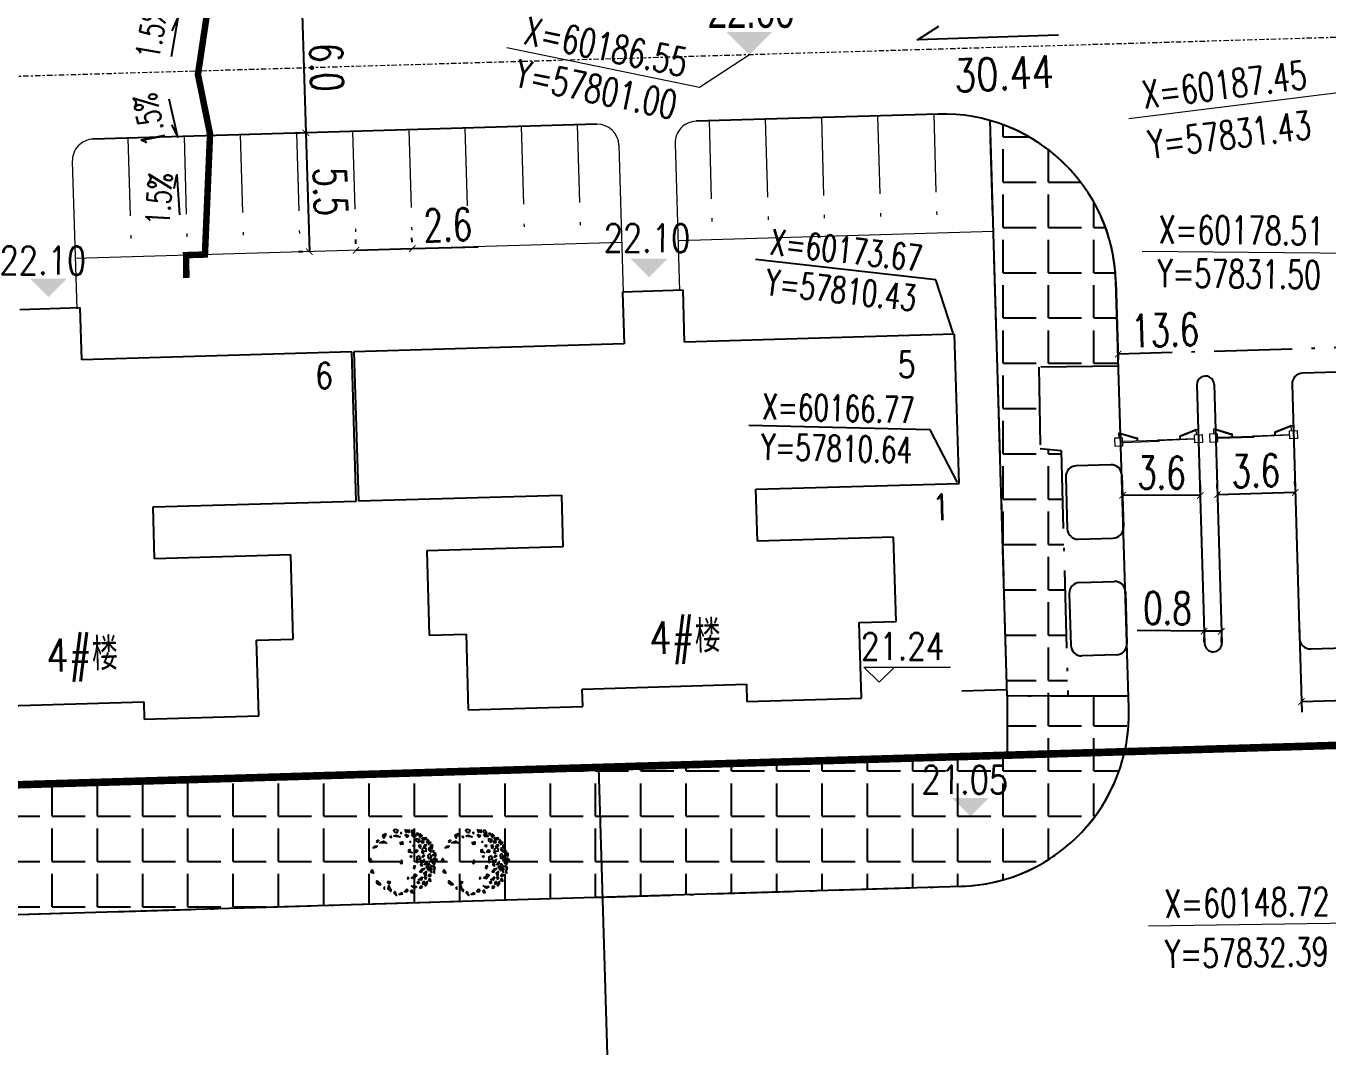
# Model space of a CAD drawing. Header units: inches. Extents: x 393 to 1582, y 246 to 1188.
# Drawn here: x 731.6 to 791.8, y 349.9 to 397.1 of the extents above; entities that cross this region are included whole.
import ezdxf

# ---------------------------------------------------------------- set-up
doc = ezdxf.new("R2010")
doc.units = ezdxf.units.IN
doc.header["$MEASUREMENT"] = 0
for name, pattern in [('ACAD_ISO10W100', [18.5, 12, -3, 0.5, -3]), ('CENTERX2', [4, 2.5, -0.5, 0.5, -0.5]), ('DASH', [0.35, 0.25, -0.1]), ('DOTE', [2.42, 2, -0.2, 0.02, -0.2]), ('PHANTOM', [2.5, 1.25, -0.25, 0.25, -0.25, 0.25, -0.25])]:
    doc.linetypes.add(name, pattern=pattern)
for name, color, linetype in [('buildcoor', 7, 'Continuous'), ('ELEV', 1, 'Continuous'), ('GREEN', 64, 'Continuous'), ('hongzb', 5, 'Continuous'), ('JIAJU', 8, 'Continuous'), ('ROAD-TEXT', 4, 'Continuous'), ('roaddim', 2, 'Continuous'), ('外墙', 42, 'Continuous'), ('建筑层数', 7, 'Continuous'), ('红线', 1, 'PHANTOM'), ('绿化', 3, 'Continuous')]:
    doc.layers.add(name, color=color, linetype=linetype)
for name, color, linetype, lineweight in [('buildelev', 2, 'Continuous', 20), ('Layer2', 7, 'Continuous', 15), ('parking', 30, 'Continuous', 18), ('ROAD', 1, 'Continuous', 25), ('ROAD-CENTER', 7, 'CENTERX2', 18), ('ROAD-ZB', 4, 'Continuous', 15), ('walk', 2, 'Continuous', 18), ('建筑型号', 2, 'Continuous', 18), ('树', 84, 'Continuous', 15)]:
    doc.layers.add(name, color=color, linetype=linetype, lineweight=lineweight)
doc.styles.add('_HZTXT', font='txt.shx', dxfattribs={"width": 0.8, "bigfont": 'hztxt.shx'})
doc.styles.add('DIM_FONT', font='SIMPLEX.shx', dxfattribs={"width": 0.8})
doc.styles.add('FLS', font='', dxfattribs={"width": 0.8})
doc.styles.add('HZ', font='simplex.shx', dxfattribs={"width": 0.7, "bigfont": 'hztxt.shx'})
doc.styles.add('RO', font='romans.shx', dxfattribs={"width": 0.8})
doc.styles.get('FLS').set_extended_font_data('创艺繁隶书')
doc.dimstyles.new('NORMAL', dxfattribs={"dimtxt": 1.5, "dimasz": 0.3, "dimexe": 0.5, "dimexo": 0.3, "dimgap": 0.3, "dimtad": 1, "dimdec": 1, "dimzin": 1, "dimdsep": 46, "dimtxsty": 'HZ', "dimblk": 'ARCHTICK', "dimcen": 0, "dimclrt": 256, "dimadec": 0, "dimazin": 0, "dimtfac": 1, "dimtdec": 1, "dimtofl": 0, "dimtmove": 0, "dimatfit": 3, "dimldrblk": 'ARCHTICK', "dimfxl": 1, "dimtolj": 2, "dimtzin": 0, "dimarcsym": 0})
pattern_1 = [(0, (-57035.98, -59790.7877), (0, 2.0955), [1.524, -0.5715]), (90, (-57035.98, -59790.7877), (-2.0955, 1e-16), [1.524, -0.5715])]

# ---------------------------------------------------------------- blocks, each defined once
blk = doc.blocks.new('_ARCHTICK')
at = {"color": 0, "linetype": 'ByBlock', "const_width": 0.15}
blk.add_lwpolyline([(-0.5, -0.5), (0.5, 0.5)], dxfattribs=at)
blk = doc.blocks.new('*D116')
at = {"layer": 'DEFPOINTS', "color": 0, "transparency": 16777216}
for p in [(782.286, 375.391), (782.285, 375.185), (785.887, 375.171)]:
    blk.add_point(p, dxfattribs=at)
at = {"layer": 'roaddim', "color": 0, "lineweight": -2, "transparency": 16777216}
for p, q in [((782.286, 375.485), (782.288, 375.891)), ((785.888, 375.471), (785.89, 375.877)), ((785.888, 375.377), (782.286, 375.391))]:
    blk.add_line(p, q, dxfattribs=at)
at = {"layer": 'roaddim', "color": 0, "lineweight": -2, "transparency": 16777216, "xscale": 0.3, "yscale": 0.3, "zscale": 0.3}
for p, rotation in [((782.286, 375.391), 179.7840184175489), ((785.888, 375.377), 359.7840184175489)]:
    blk.add_blockref('_ARCHTICK', p, dxfattribs=dict(at, rotation=rotation))
at = {"layer": 'roaddim', "transparency": 16777216, "insert": (784.091, 376.434), "char_height": 1.5, "attachment_point": 5, "rotation": 359.78402, "style": 'HZ'}
blk.add_mtext('\\A2;3.6', dxfattribs=at)
blk = doc.blocks.new('*D117')
at = {"layer": 'DEFPOINTS', "color": 0, "transparency": 16777216}
for p in [(786.68, 375.42), (790.279, 375.528), (790.279, 375.528)]:
    blk.add_point(p, dxfattribs=at)
at = {"layer": 'roaddim', "color": 0, "lineweight": -2, "transparency": 16777216}
for p, q in [((786.671, 375.72), (786.665, 375.92)), ((790.27, 375.828), (790.264, 376.028)), ((786.68, 375.42), (790.279, 375.528))]:
    blk.add_line(p, q, dxfattribs=at)
at = {"layer": 'roaddim', "color": 0, "lineweight": -2, "transparency": 16777216, "xscale": 0.3, "yscale": 0.3, "zscale": 0.3}
for p, rotation in [((786.68, 375.42), 181.7114408747188), ((790.279, 375.528), 1.711440874718759)]:
    blk.add_blockref('_ARCHTICK', p, dxfattribs=dict(at, rotation=rotation))
at = {"layer": 'roaddim', "transparency": 16777216, "insert": (788.448, 376.524), "char_height": 1.5, "attachment_point": 5, "rotation": 1.71144, "style": 'HZ'}
blk.add_mtext('\\A2;3.6', dxfattribs=at)
blk = doc.blocks.new('*D121')
at = {"layer": 'DEFPOINTS', "color": 0, "transparency": 16777216}
for p in [(790.452, 369.725), (793.051, 369.802), (793.167, 365.931)]:
    blk.add_point(p, dxfattribs=at)
at = {"layer": 'roaddim', "color": 0, "lineweight": -2, "transparency": 16777216}
for p, q in [((790.461, 369.425), (790.583, 365.354)), ((793.06, 369.502), (793.181, 365.432)), ((790.568, 365.854), (793.167, 365.931)), ((793.167, 365.931), (796.215, 366.023))]:
    blk.add_line(p, q, dxfattribs=at)
at = {"layer": 'roaddim', "color": 0, "lineweight": -2, "transparency": 16777216, "xscale": 0.3, "yscale": 0.3, "zscale": 0.3}
for p, rotation in [((790.568, 365.854), 181.7114408744482), ((793.167, 365.931), 1.711440874448183)]:
    blk.add_blockref('_ARCHTICK', p, dxfattribs=dict(at, rotation=rotation))
at = {"layer": 'roaddim', "transparency": 16777216, "insert": (794.809, 367.031), "char_height": 1.5, "attachment_point": 5, "rotation": 1.71144, "style": 'HZ'}
blk.add_mtext('\\A2;2.6', dxfattribs=at)
blk = doc.blocks.new('*D122')
at = {"layer": 'DEFPOINTS', "color": 0, "transparency": 16777216}
for p in [(786.061, 369.35), (786.862, 369.343), (786.059, 369.107)]:
    blk.add_point(p, dxfattribs=at)
at = {"layer": 'roaddim', "color": 0, "lineweight": -2, "transparency": 16777216}
for p, q in [((786.059, 369.107), (782.959, 369.132)), ((786.059, 369.05), (786.055, 368.607)), ((786.86, 369.1), (786.059, 369.107)), ((786.859, 369.043), (786.856, 368.6))]:
    blk.add_line(p, q, dxfattribs=at)
at = {"layer": 'roaddim', "color": 0, "lineweight": -2, "transparency": 16777216, "xscale": 0.3, "yscale": 0.3, "zscale": 0.3}
for p, rotation in [((786.059, 369.107), 179.5258827419656), ((786.86, 369.1), 359.5258827419656)]:
    blk.add_blockref('_ARCHTICK', p, dxfattribs=dict(at, rotation=rotation))
at = {"layer": 'roaddim', "transparency": 16777216, "insert": (784.368, 370.171), "char_height": 1.5, "attachment_point": 5, "rotation": 359.52588, "style": 'HZ'}
blk.add_mtext('\\A2;0.8', dxfattribs=at)
blk = doc.blocks.new('A$C6C55561C')
for p, q in [((0, 1.189), (0.181, 1.338)), ((0.06, 1.484), (0.344, 1.718)), ((0.294, 1.201), (0.06, 1.484)), ((0.064, 1.112), (0.245, 1.261)), ((0.578, 1.435), (0.294, 1.201)), ((0.344, 1.718), (0.578, 1.435)), ((1.502, 0), (0.423, 1.307)), ((0.449, 1.329), (1.527, 0.021)), ((0.064, 1.112), (0, 1.189)), ((0.728, 0.702), (0.843, 0.798)), ((0.745, 0.682), (0.728, 0.702)), ((0.745, 0.682), (0.86, 0.777)), ((1.527, 0.021), (1.502, 0))]:
    blk.add_line(p, q)
at = {"layer": 'Layer2'}
for p, q in [((0.064, 1.112), (0.728, 0.702)), ((0.097, 1.142), (0.76, 0.732))]:
    blk.add_line(p, q, dxfattribs=at)
blk = doc.blocks.new('*D155')
at = {"layer": 'DEFPOINTS', "color": 0, "ltscale": 0.3, "transparency": 16777216}
for p in [(744.326, 398.154), (744.504, 392.157), (744.504, 392.157)]:
    blk.add_point(p, dxfattribs=at)
at = {"layer": 'roaddim', "color": 0, "lineweight": -2, "ltscale": 0.3, "transparency": 16777216}
for p, q in [((744.026, 398.145), (743.827, 398.139)), ((744.326, 398.154), (744.504, 392.157)), ((744.204, 392.148), (744.004, 392.142))]:
    blk.add_line(p, q, dxfattribs=at)
at = {"layer": 'roaddim', "color": 0, "lineweight": -2, "ltscale": 0.3, "transparency": 16777216, "xscale": 0.3, "yscale": 0.3, "zscale": 0.3}
for p, rotation in [((744.326, 398.154), 91.69485046359851), ((744.504, 392.157), 271.6948504635985)]:
    blk.add_blockref('_ARCHTICK', p, dxfattribs=dict(at, rotation=rotation))
at = {"layer": 'roaddim', "ltscale": 0.3, "transparency": 16777216, "insert": (745.465, 395.186), "char_height": 1.5, "attachment_point": 5, "rotation": 271.69485, "style": 'HZ'}
blk.add_mtext('\\A2;6.0', dxfattribs=at)
blk = doc.blocks.new('*D190')
at = {"layer": 'DEFPOINTS', "color": 0, "ltscale": 0.3, "transparency": 16777216}
for p in [(757.125, 362.775), (758.065, 362.803), (758.021, 332.788)]:
    blk.add_point(p, dxfattribs=at)
at = {"layer": 'roaddim', "color": 0, "lineweight": -2, "ltscale": 0.3, "transparency": 16777216}
for p, q in [((757.425, 362.784), (758.565, 362.818)), ((758.961, 332.816), (758.065, 362.803)), ((758.321, 332.797), (759.461, 332.831))]:
    blk.add_line(p, q, dxfattribs=at)
at = {"layer": 'roaddim', "color": 0, "lineweight": -2, "ltscale": 0.3, "transparency": 16777216, "xscale": 0.3, "yscale": 0.3, "zscale": 0.3}
for p, rotation in [((758.065, 362.803), 91.71144087461585), ((758.961, 332.816), 271.7114408746158)]:
    blk.add_blockref('_ARCHTICK', p, dxfattribs=dict(at, rotation=rotation))
at = {"layer": 'roaddim', "ltscale": 0.3, "transparency": 16777216, "insert": (759.672, 344.198), "char_height": 1.5, "attachment_point": 5, "rotation": 271.71144, "style": 'HZ'}
blk.add_mtext('\\A2;30.0', dxfattribs=at)
blk = doc.blocks.new('*D383')
at = {"layer": 'DEFPOINTS', "color": 0, "linetype": 'ACAD_ISO10W100', "ltscale": 0.3, "transparency": 16777216}
for p in [(782.084, 381.914), (782.085, 381.895), (795.679, 382.301)]:
    blk.add_point(p, dxfattribs=at)
at = {"layer": 'roaddim', "color": 0, "linetype": 'ACAD_ISO10W100', "lineweight": -2, "ltscale": 0.3, "transparency": 16777216}
for p, q in [((795.67, 382.601), (795.663, 382.82)), ((782.076, 382.195), (782.069, 382.413)), ((795.678, 382.32), (782.084, 381.914))]:
    blk.add_line(p, q, dxfattribs=at)
at = {"layer": 'roaddim', "color": 0, "linetype": 'ACAD_ISO10W100', "lineweight": -2, "ltscale": 0.3, "transparency": 16777216, "xscale": 0.3, "yscale": 0.3, "zscale": 0.3}
for p, rotation in [((795.678, 382.32), 1.71144087449429), ((782.084, 381.914), 181.7114408744943)]:
    blk.add_blockref('_ARCHTICK', p, dxfattribs=dict(at, rotation=rotation))
at = {"layer": 'roaddim', "linetype": 'ACAD_ISO10W100', "ltscale": 0.3, "transparency": 16777216, "insert": (784.254, 383.029), "char_height": 1.5, "attachment_point": 5, "rotation": 1.71144, "style": 'HZ'}
blk.add_mtext('\\A2;13.6', dxfattribs=at)
blk = doc.blocks.new('GPPMTR01')
at = {"color": 0, "linetype": 'ByBlock'}
for points in [[(-0.354, 0.404), (-0.335, 0.371), (-0.312, 0.378), (-0.293, 0.408)], [(-0.298, 0.355), (-0.259, 0.362), (-0.24, 0.402), (-0.263, 0.4), (-0.275, 0.378)], [(-0.263, 0.454), (-0.27, 0.431), (-0.248, 0.431), (-0.243, 0.447)], [(-0.215, 0.443), (-0.218, 0.456), (-0.242, 0.475), (-0.199, 0.486), (-0.199, 0.449)], [(-0.166, 0.433), (-0.207, 0.386), (-0.18, 0.371), (-0.137, 0.387), (-0.147, 0.409), (-0.165, 0.407)], [(-0.173, 0.469), (-0.151, 0.518), (-0.12, 0.516), (-0.128, 0.487), (-0.144, 0.498), (-0.151, 0.48), (-0.145, 0.47)], [(-0.127, 0.461), (-0.133, 0.429), (-0.111, 0.428), (-0.096, 0.459)], [(-0.106, 0.53), (-0.073, 0.496), (-0.058, 0.515), (-0.035, 0.504), (-0.038, 0.545), (-0.064, 0.53)], [(-0.079, 0.401), (-0.097, 0.371), (-0.064, 0.359), (-0.049, 0.371)], [(-0.038, 0.477), (-0.055, 0.454), (-0.043, 0.424), (-0.032, 0.439)], [(0.007, 0.443), (-0.026, 0.412), (-0.02, 0.382), (0.016, 0.352), (0.045, 0.367), (0.01, 0.386), (0.034, 0.42)], [(0.005, 0.559), (-0.005, 0.523), (0.016, 0.511), (0.051, 0.519)], [(0.01, 0.485), (0.042, 0.462), (0.084, 0.477), (0.066, 0.492), (0.042, 0.485)], [(0.105, 0.53), (0.084, 0.519), (0.099, 0.504), (0.114, 0.511)], [(0.158, 0.447), (0.096, 0.443), (0.105, 0.412), (0.146, 0.393), (0.155, 0.416), (0.14, 0.428)], [(0.131, 0.488), (0.137, 0.5), (0.134, 0.53), (0.173, 0.507), (0.146, 0.481)], [(0.179, 0.477), (0.229, 0.496), (0.25, 0.473), (0.223, 0.458), (0.22, 0.477), (0.202, 0.469), (0.199, 0.458)], [(0.205, 0.439), (0.179, 0.42), (0.194, 0.405), (0.226, 0.416)], [(0.214, 0.359), (0.274, 0.374), (0.291, 0.409), (0.282, 0.336), (0.247, 0.333)], [(0.268, 0.45), (0.253, 0.435), (0.241, 0.409), (0.274, 0.428)], [(0.315, 0.416), (0.306, 0.401), (0.318, 0.39), (0.348, 0.393)], [(-0.482, 0.196), (-0.461, 0.207), (-0.432, 0.177), (-0.452, 0.154), (-0.494, 0.15), (-0.5, 0.177)], [(-0.412, 0.305), (-0.364, 0.304), (-0.367, 0.328), (-0.343, 0.337), (-0.374, 0.364), (-0.382, 0.335)], [(-0.393, 0.241), (-0.408, 0.23), (-0.396, 0.226)], [(-0.304, 0.31), (-0.343, 0.272), (-0.298, 0.279)], [(-0.215, 0.295), (-0.215, 0.276), (-0.206, 0.283)], [(-0.123, 0.314), (-0.144, 0.295), (-0.135, 0.287), (-0.115, 0.295)], [(-0.064, 0.207), (-0.085, 0.184), (-0.115, 0.203), (-0.115, 0.219), (-0.085, 0.207), (-0.052, 0.226)], [(-0.032, 0.317), (-0.058, 0.295), (-0.043, 0.264), (-0.023, 0.291)], [(0.045, 0.295), (0.042, 0.249), (0.105, 0.211), (0.119, 0.219), (0.069, 0.245), (0.096, 0.283)], [(0.084, 0.371), (0.072, 0.344), (0.081, 0.321), (0.084, 0.344)], [(0.128, 0.336), (0.137, 0.287), (0.114, 0.272), (0.146, 0.26), (0.158, 0.302)], [(0.179, 0.272), (0.167, 0.245), (0.185, 0.238), (0.199, 0.253)], [(0.199, 0.291), (0.179, 0.352), (0.211, 0.31)], [(0.25, 0.325), (0.241, 0.298), (0.312, 0.302), (0.282, 0.329)], [(0.253, 0.268), (0.241, 0.226), (0.259, 0.177), (0.274, 0.203), (0.253, 0.219)], [(0.303, 0.268), (0.309, 0.219), (0.336, 0.215), (0.351, 0.234)], [(0.321, 0.363), (0.306, 0.34), (0.327, 0.325), (0.356, 0.325), (0.327, 0.336)], [(0.351, 0.382), (0.348, 0.371), (0.368, 0.355), (0.392, 0.359)], [(0.386, 0.257), (0.368, 0.272), (0.365, 0.287), (0.377, 0.298), (0.401, 0.283)], [(0.401, 0.207), (0.383, 0.219), (0.365, 0.211), (0.368, 0.196), (0.392, 0.192)], [(0.431, 0.26), (0.419, 0.245), (0.436, 0.23), (0.466, 0.249)], [(0.442, 0.203), (0.451, 0.169), (0.487, 0.139), (0.472, 0.181)], [(-0.482, 0.014), (-0.506, 0.025), (-0.514, -0.024), (-0.506, -0.036), (-0.464, -0.036), (-0.47, -0.024), (-0.494, -0.017)], [(-0.446, 0.071), (-0.432, 0.055), (-0.414, 0.067)], [(-0.417, 0.109), (-0.411, 0.15), (-0.357, 0.188), (-0.369, 0.162)], [(-0.283, 0.139), (-0.269, 0.181), (-0.239, 0.166), (-0.248, 0.139), (-0.263, 0.15)], [(-0.02, 0.033), (-0.035, 0.025), (-0.026, 0.017), (-0.014, 0.021)], [(-0.02, 0.188), (-0.008, 0.192), (0.001, 0.177), (-0.02, 0.169)], [(0.152, 0.162), (0.137, 0.139), (0.158, 0.12), (0.176, 0.128), (0.161, 0.143)], [(0.25, 0.086), (0.271, 0.063), (0.274, 0.021), (0.303, 0.052), (0.285, 0.109)], [(0.348, 0.173), (0.377, 0.128), (0.356, 0.097), (0.354, 0.128)], [(0.401, 0.078), (0.398, 0.063), (0.374, 0.067), (0.377, 0.09)], [(0.428, 0.025), (0.431, -0.021), (0.377, -0.043), (0.41, -0.013)], [(0.422, 0.166), (0.419, 0.135), (0.439, 0.12), (0.451, 0.139)], [(0.451, 0.074), (0.469, 0.052), (0.484, 0.063), (0.472, 0.093)], [(-0.467, -0.131), (-0.464, -0.157), (-0.482, -0.154), (-0.485, -0.127)], [(-0.437, -0.131), (-0.429, -0.066), (-0.381, -0.04), (-0.408, -0.078)], [(-0.42, -0.26), (-0.432, -0.218), (-0.411, -0.188), (-0.402, -0.214), (-0.411, -0.229)], [(0.256, -0.013), (0.241, -0.028), (0.253, -0.04)], [(0.407, -0.119), (0.389, -0.138), (0.398, -0.176), (0.419, -0.154)], [(0.436, -0.066), (0.442, -0.097), (0.466, -0.097), (0.481, -0.074), (0.46, -0.078)], [(-0.266, -0.366), (-0.304, -0.374), (-0.283, -0.4), (-0.251, -0.393)], [(0.17, -0.286), (0.137, -0.317), (0.149, -0.336), (0.176, -0.321)], [(0.205, -0.332), (0.199, -0.343), (0.235, -0.378), (0.294, -0.359), (0.274, -0.34), (0.235, -0.351)], [(0.327, -0.305), (0.333, -0.328), (0.389, -0.313)], [(0.416, -0.218), (0.389, -0.233), (0.392, -0.271), (0.407, -0.248)], [(-0.115, -0.473), (-0.138, -0.438), (-0.106, -0.438), (-0.085, -0.446)], [(0.072, -0.48), (0.042, -0.461), (0.06, -0.45), (0.066, -0.454), (0.096, -0.454), (0.096, -0.438), (0.125, -0.442), (0.114, -0.461)], [(0.188, -0.431), (0.211, -0.423), (0.188, -0.408)]]:
    blk.add_lwpolyline(points, close=True, dxfattribs=at)
blk.add_circle((0, 0), 0.01, dxfattribs=at)
blk = doc.blocks.new('A$C4417064F')
at = {"layer": 'GREEN', "xscale": 4.647578996463836, "yscale": 4.647578996463836, "zscale": 4.647578996463836, "rotation": 300.5404110418328}
blk.add_blockref('GPPMTR01', (0.801, 3.068), dxfattribs=at)
blk = doc.blocks.new('*D409')
at = {"layer": 'DEFPOINTS', "color": 0, "ltscale": 0.3, "transparency": 16777216}
for p in [(744.504, 392.157), (744.666, 386.659), (744.666, 386.659)]:
    blk.add_point(p, dxfattribs=at)
at = {"layer": 'roaddim', "color": 0, "lineweight": -2, "ltscale": 0.3, "transparency": 16777216}
for p, q in [((744.204, 392.148), (744.004, 392.142)), ((744.504, 392.157), (744.666, 386.659)), ((744.367, 386.65), (744.167, 386.644))]:
    blk.add_line(p, q, dxfattribs=at)
at = {"layer": 'roaddim', "color": 0, "lineweight": -2, "ltscale": 0.3, "transparency": 16777216, "xscale": 0.3, "yscale": 0.3, "zscale": 0.3}
for p, rotation in [((744.504, 392.157), 91.69485046350441), ((744.666, 386.659), 271.6948504635044)]:
    blk.add_blockref('_ARCHTICK', p, dxfattribs=dict(at, rotation=rotation))
at = {"layer": 'roaddim', "ltscale": 0.3, "transparency": 16777216, "insert": (745.635, 389.439), "char_height": 1.5, "attachment_point": 5, "rotation": 271.69485, "style": 'HZ'}
blk.add_mtext('\\A2;5.5', dxfattribs=at)
blk = doc.blocks.new('*D410')
at = {"layer": 'DEFPOINTS', "color": 0, "ltscale": 0.3, "transparency": 16777216}
for p in [(746.828, 386.723), (749.427, 386.8), (749.427, 386.8)]:
    blk.add_point(p, dxfattribs=at)
at = {"layer": 'roaddim', "color": 0, "lineweight": -2, "ltscale": 0.3, "transparency": 16777216}
for p, q in [((749.418, 387.1), (749.412, 387.3)), ((746.819, 387.023), (746.813, 387.223)), ((746.828, 386.723), (749.427, 386.8)), ((749.427, 386.8), (752.475, 386.89))]:
    blk.add_line(p, q, dxfattribs=at)
at = {"layer": 'roaddim', "color": 0, "lineweight": -2, "ltscale": 0.3, "transparency": 16777216, "xscale": 0.3, "yscale": 0.3, "zscale": 0.3}
for p, rotation in [((746.828, 386.723), 181.6948504634378), ((749.427, 386.8), 1.694850463437822)]:
    blk.add_blockref('_ARCHTICK', p, dxfattribs=dict(at, rotation=rotation))
at = {"layer": 'roaddim', "ltscale": 0.3, "transparency": 16777216, "insert": (751.07, 387.899), "char_height": 1.5, "attachment_point": 5, "rotation": 1.69485, "style": 'HZ'}
blk.add_mtext('\\A2;2.6', dxfattribs=at)
blk = doc.blocks.new('sdfsf')
at = {"layer": 'ROAD-TEXT', "ltscale": 0.1}
blk.add_lwpolyline([(58446.444, 60710.395, 0.3, 0.3, 0), (58446.485, 60709.345, 0.3, 0.3, 0), (58445.615, 60709.293, 0.3, 0.3, 0), (58445.535, 60703.715, 0.3, 0.3, 0), (58446.172, 60700.971, 0.3, 0.3, 0), (58445.787, 60697.784, 0.3, 0.3, 0), (58446.71, 60692.328, 0.3, 0.3, 0), (58447.48, 60692.374, 0.3, 0.3, 0), (58447.535, 60691.721, 0, 0, 0)], format="xyseb", dxfattribs=at)
for points in [[(58447.118, 60706.277), (58447.012, 60705.636), (58446.84, 60707.485)], [(58447.331, 60703.334), (58447.015, 60703.902), (58447.466, 60702.153)], [(58447.426, 60698.999), (58447.172, 60698.401), (58447.433, 60700.188)], [(58447.321, 60695.712), (58447.066, 60696.518), (58447.183, 60694.173)]]:
    blk.add_lwpolyline(points, dxfattribs=at)
at = {"layer": 'ROAD-TEXT', "style": 'RO', "width": 0.7}
for rotation, p in [(268.08943, (58447.301, 60708.023)), (283.2016, (58447.543, 60704.187)), (261.58484, (58447.997, 60700.37)), (273.91405, (58447.638, 60696.908))]:
    blk.add_text('1.5%', height=1.1, rotation=rotation, dxfattribs=at).set_placement(p)

msp = doc.modelspace()

# ---------------------------------------------------------------- hatches: boundary and pattern name
at = {"layer": 'JIAJU', "linetype": 'ACAD_ISO10W100', "ltscale": 0.3}
h = msp.add_hatch(dxfattribs=at)
h.set_pattern_fill('ANGLE', color=0, scale=0.3, style=0)
h.set_pattern_definition(pattern_1)
edge = h.paths.add_edge_path()
edge.add_line((776.954, 366.108), (776.159, 392.725))
edge.add_arc((773.988, 385.026), 8, 1.71144, 74.25384, ccw=False)
edge.add_line((781.984, 385.264), (782.1, 381.368))
edge.add_line((782.1, 381.368), (778.414, 381.317))
edge.add_line((778.414, 381.317), (778.48, 377.552))
edge.add_line((778.48, 377.552), (779.451, 377.458))
edge.add_line((779.451, 377.458), (779.759, 366.101))
edge.add_line((779.759, 366.101), (776.954, 366.108))
h = msp.add_hatch(dxfattribs=at)
h.set_pattern_fill('ANGLE', color=0, scale=0.3, style=0)
h.set_pattern_definition(pattern_1)
edge = h.paths.add_edge_path()
edge.add_arc((696.575, 360.966), 6, 181.71974, 271.71144)
edge.add_line((696.754, 354.969), (774.823, 357.302))
edge.add_arc((774.584, 365.298), 8, 271.71144, 361.71144)
edge.add_line((782.58, 365.537), (782.564, 366.093))
edge.add_line((782.564, 366.093), (776.954, 366.108))
edge.add_line((776.954, 366.108), (776.954, 363.367))
edge.add_line((776.954, 363.367), (690.577, 360.786))

# ---------------------------------------------------------------- linework, layer by layer
at = {"layer": 'buildcoor', "color": 0, "ltscale": 0.3}
for points in [[(773.651, 385.363), (765.303, 386.29)], [(774.454, 382.884), (773.651, 385.363)], [(773.391, 378.415), (764.993, 378.618)], [(774.656, 375.987), (773.391, 378.415)]]:
    msp.add_lwpolyline(points, dxfattribs=at)
at = {"layer": 'buildelev', "color": 0}
msp.add_lwpolyline([(771.74, 367.447), (771.031, 366.739), (770.322, 367.447), (774.322, 367.447)], dxfattribs=at)
at = {"layer": 'ELEV', "color": 0}
for points in [[(763.961, 396.826), (766.082, 396.826), (765.022, 395.765)], [(759.525, 386.329), (761.222, 386.329), (760.374, 385.481)], [(731.75, 385.412), (733.447, 385.412), (732.598, 384.563)], [(774.403, 361.393), (776.1, 361.393), (775.252, 360.544)]]:
    msp.add_solid(points, dxfattribs=at)
at = {"layer": 'hongzb', "color": 0, "linetype": 'DOTE', "ltscale": 0.2, "const_width": 0.35}
msp.add_lwpolyline([(595.956, 357.959), (937.324, 368.159, -0.000072), (937.333, 368.159), (1088.733, 372.639), (1388.503, 381.509)], format="xyb", dxfattribs=at)
at = {"layer": 'JIAJU', "color": 0, "linetype": 'ACAD_ISO10W100', "ltscale": 0.3}
for points in [[(776.954, 366.108), (776.159, 392.725, -0.327538), (781.984, 385.264), (782.1, 381.368), (778.414, 381.317), (778.48, 377.552), (779.451, 377.458), (779.759, 366.101)], [(690.577, 360.786, 0.414171), (696.754, 354.969), (774.823, 357.302, 0.414214), (782.58, 365.537), (782.564, 366.093), (776.954, 366.108), (776.954, 363.367)]]:
    msp.add_lwpolyline(points, format="xyb", close=True, dxfattribs=at)
at = {"layer": 'parking', "color": 0, "linetype": 'ACAD_ISO10W100', "ltscale": 0.3}
for p, q in [((765.755, 392.785), (765.917, 387.288)), ((768.353, 392.862), (768.516, 387.365)), ((770.952, 392.939), (771.115, 387.442)), ((773.551, 393.016), (773.714, 387.519)), ((744.066, 392.144), (744.229, 386.646)), ((746.665, 392.221), (746.828, 386.723)), ((749.264, 392.297), (749.427, 386.8)), ((751.863, 392.374), (752.026, 386.877)), ((754.462, 392.451), (754.625, 386.954)), ((757.061, 392.528), (757.223, 387.031)), ((763.156, 392.709), (763.318, 387.211)), ((736.27, 391.913), (736.432, 386.415)), ((738.869, 391.99), (739.031, 386.492)), ((741.468, 392.067), (741.63, 386.569))]:
    msp.add_line(p, q, dxfattribs=at)
at = {"layer": 'parking', "color": 0, "ltscale": 0.3}
for p, q in [((776.312, 387.595), (761.721, 387.164)), ((759.123, 387.087), (733.834, 386.338))]:
    msp.add_line(p, q, dxfattribs=at)
at = {"layer": 'ROAD', "color": 0, "linetype": 'Continuous'}
for p, q in [((773.751, 393.022), (762.557, 392.691)), ((776.954, 366.108), (776.159, 392.725)), ((757.959, 392.555), (734.67, 391.866)), ((782.211, 377.669), (781.984, 385.264)), ((782.58, 365.537), (782.211, 377.669)), ((696.754, 354.969), (774.823, 357.302))]:
    msp.add_line(p, q, dxfattribs=at)
at = {"layer": 'ROAD', "color": 0, "ltscale": 0.3}
msp.add_line((774.849, 366.346), (776.945, 366.408), dxfattribs=at)
at = {"layer": 'ROAD', "color": 0}
msp.add_line((696.754, 354.969), (774.823, 357.302), dxfattribs=at)
at = {"layer": 'ROAD', "color": 0, "linetype": 'Continuous'}
for centre, start, end in [((773.988, 385.026), 1.71144, 91.69485), ((774.584, 365.298), 271.71144, 1.71144)]:
    msp.add_arc(centre, 8, start, end, dxfattribs=at)
at = {"layer": 'ROAD-CENTER', "color": 5, "ltscale": 0.1}
msp.add_line((795.449, 396.665), (617.079, 391.388), dxfattribs=at)
at = {"layer": 'ROAD-TEXT', "color": 0}
msp.add_lwpolyline([(779.312, 396.676), (779.312, 396.676), (772.795, 396.457), (773.792, 397.089)], dxfattribs=at)
at = {"layer": 'ROAD-ZB', "color": 0, "ltscale": 0.3}
for points in [[(762.716, 394.258), (753.802, 396.088)], [(765.022, 395.765), (762.716, 394.258)], [(793.003, 394.098), (782.583, 392.805)], [(793.054, 386.568), (783.197, 386.674)], [(793.982, 355.619), (783.483, 355.463)]]:
    msp.add_lwpolyline(points, dxfattribs=at)
at = {"layer": 'walk', "color": 0, "ltscale": 0.3}
for p, q in [((758.989, 391.585), (759.192, 384.766)), ((761.587, 391.661), (761.791, 384.844)), ((733.7, 390.836), (733.903, 384.011))]:
    msp.add_line(p, q, dxfattribs=at)
at = {"layer": 'walk', "color": 0}
for centre, start, end in [((757.989, 391.555), 1.70671, 91.69485), ((762.587, 391.691), 91.69485, 181.70671), ((734.699, 390.866), 91.69485, 181.70671)]:
    msp.add_arc(centre, 1, start, end, dxfattribs=at)
at = {"layer": '外墙', "color": 2, "ltscale": 0.1}
for p, q in [((761.955, 384.871), (759.157, 384.789)), ((759.157, 384.789), (759.227, 382.39)), ((762.026, 382.472), (761.955, 384.871)), ((734.067, 384.054), (731.269, 383.972)), ((734.138, 381.656), (734.067, 384.054)), ((774.52, 382.838), (762.026, 382.472)), ((774.722, 375.941), (774.52, 382.838)), ((746.632, 382.021), (734.138, 381.656)), ((746.834, 375.124), (746.632, 382.021)), ((759.227, 382.39), (746.732, 382.024)), ((746.732, 382.024), (746.934, 375.127)), ((765.326, 375.666), (774.722, 375.941)), ((746.934, 375.127), (756.33, 375.402)), ((756.33, 375.402), (756.4, 373.003)), ((765.396, 373.267), (765.326, 375.666)), ((737.438, 374.849), (746.834, 375.124)), ((737.508, 372.45), (737.438, 374.849)), ((771.694, 373.451), (765.396, 373.267)), ((771.808, 369.553), (771.694, 373.451)), ((756.4, 373.003), (750.103, 372.819)), ((743.806, 372.635), (737.508, 372.45)), ((743.92, 368.736), (743.806, 372.635)), ((750.103, 372.819), (750.217, 368.921)), ((770.109, 369.503), (771.808, 369.553)), ((770.211, 366.004), (770.109, 369.503)), ((742.221, 368.687), (743.92, 368.736)), ((742.323, 365.188), (742.221, 368.687)), ((750.217, 368.921), (751.916, 368.97)), ((751.916, 368.97), (752.019, 365.472)), ((757.293, 366.427), (764.89, 366.649)), ((757.317, 365.627), (757.293, 366.427)), ((764.89, 366.649), (764.913, 365.849)), ((729.405, 365.61), (737.002, 365.833)), ((737.002, 365.833), (737.025, 365.033)), ((752.019, 365.472), (757.317, 365.627)), ((764.913, 365.849), (770.211, 366.004)), ((737.025, 365.033), (742.323, 365.188))]:
    msp.add_line(p, q, dxfattribs=at)
at = {"layer": '红线', "color": 0, "linetype": 'DASH', "ltscale": 0.5, "const_width": 0.15}
msp.add_lwpolyline([(595.956, 357.959), (937.324, 368.159, -0.000072), (937.333, 368.159), (1088.733, 372.639), (1312.043, 379.247)], format="xyb", dxfattribs=at)
at = {"layer": '绿化', "color": 0}
for p, q in [((792.213, 381.09), (790.614, 381.042)), ((785.728, 380.496), (786.086, 368.534)), ((786.528, 380.52), (786.885, 368.557)), ((790.129, 380.527), (790.481, 368.765)), ((781.744, 376.804), (780.144, 376.757)), ((779.659, 376.242), (779.731, 373.845)), ((782.258, 376.32), (782.33, 373.922)), ((780.246, 373.36), (781.845, 373.407)), ((780.306, 371.361), (781.905, 371.408)), ((779.821, 370.846), (779.892, 368.449)), ((782.42, 370.924), (782.491, 368.526)), ((790.995, 368.28), (792.595, 368.328)), ((782.006, 368.012), (780.407, 367.964))]:
    msp.add_line(p, q, dxfattribs=at)
for centre, radius, start, end in [((786.128, 380.508), 0.4, 1.71144, 181.71144), ((790.629, 380.542), 0.5, 91.71144, 181.71144), ((780.159, 376.257), 0.5, 91.71144, 181.71144), ((781.758, 376.305), 0.5, 1.71144, 91.71144), ((780.231, 373.859), 0.5, 181.71144, 271.71144), ((781.83, 373.907), 0.5, 271.71144, 1.71144), ((780.32, 370.861), 0.5, 91.71144, 181.71144), ((781.92, 370.909), 0.5, 1.71144, 91.71144), ((790.98, 368.78), 0.5, 181.71144, 271.71144), ((780.392, 368.464), 0.5, 181.71144, 271.71144), ((781.991, 368.511), 0.5, 271.71144, 1.71144), ((786.485, 368.546), 0.4, 181.71144, 1.71144)]:
    msp.add_arc(centre, radius, start, end, dxfattribs=at)

# ---------------------------------------------------------------- block references
at = {"color": 0, "rotation": 178.3887464376647}
msp.add_blockref('sdfsf', (60869.364, 59428.443), dxfattribs=at)
at = {"layer": 'Layer2', "color": 0, "xscale": -1, "rotation": 131.2315062774255}
for p in [(782.996, 379.051), (787.388, 379.239)]:
    msp.add_blockref('A$C6C55561C', p, dxfattribs=at)
at = {"layer": 'Layer2', "color": 0, "rotation": 232.9298814621579}
for p in [(784.831, 379.147), (789.224, 379.332)]:
    msp.add_blockref('A$C6C55561C', p, dxfattribs=at)
at = {"layer": '树', "color": 0, "xscale": 0.6500000000014552, "yscale": 0.6500000000014552, "zscale": 0.65}
for p in [(748.402, 356.381), (751.741, 356.381)]:
    msp.add_blockref('A$C4417064F', p, dxfattribs=at)

# ---------------------------------------------------------------- texts
at = {"layer": 'buildcoor', "color": 0, "ltscale": 0.3, "style": 'HZ', "width": 0.7}
for s, rotation, p in [('X=60173.67', 353.66, (765.932, 386.522)), ('Y=57810.43', 353.66, (765.727, 384.673)), ('X=60166.77', 358.62, (765.6, 378.903)), ('Y=57810.64', 358.62, (765.556, 377.044))]:
    msp.add_text(s, height=1.2, rotation=rotation, dxfattribs=at).set_placement(p)
at = {"layer": 'buildelev', "color": 0, "style": 'RO', "width": 0.8}
msp.add_text('21.24', height=1.25, dxfattribs=at).set_placement((770.185, 367.782))
at = {"layer": 'ELEV', "color": 0, "style": 'FLS', "width": 0.8}
msp.add_text('22.00', height=1.5, dxfattribs=at).set_placement((763.098, 397.013))
at = {"layer": 'ELEV', "color": 0, "style": 'DIM_FONT', "width": 0.8}
for s, p in [('22.10', (758.276, 386.652)), ('22.10', (730.328, 385.614)), ('21.05', (772.982, 361.595))]:
    msp.add_text(s, height=1.3, rotation=359.67116, dxfattribs=at).set_placement(p)
at = {"layer": 'ROAD-TEXT', "color": 0, "style": 'DIM_FONT', "width": 0.8}
msp.add_text('30.44', height=1.5, rotation=2.49046, dxfattribs=at).set_placement((774.524, 394.046))
at = {"layer": 'ROAD-ZB', "color": 0, "ltscale": 0.3, "style": 'HZ', "width": 0.7}
for s, rotation, p in [('X=60186.55', 348.4, (754.504, 396.275)), ('Y=57801.00', 348.4, (754.099, 394.301)), ('X=60187.45', 7.07, (783.281, 393.27)), ('Y=57831.43', 7.07, (783.567, 390.962)), ('X=60178.51', 359.38, (783.951, 387.041)), ('Y=57831.50', 359.38, (783.893, 385.02)), ('X=60148.72', 0.85, (784.228, 355.849)), ('Y=57832.39', 0.85, (784.262, 353.524))]:
    msp.add_text(s, height=1.3, rotation=rotation, dxfattribs=at).set_placement(p)
at = {"layer": '建筑型号', "color": 0, "style": '_HZTXT', "width": 0.8}
for p in [(760.412, 368.04), (732.524, 367.224)]:
    msp.add_text('4#楼', height=1.5, rotation=1.71144, dxfattribs=at).set_placement(p)
at = {"layer": '建筑层数', "color": 0, "style": 'DIM_FONT', "width": 0.8}
for s, p in [('5', (771.904, 380.828)), ('6', (744.953, 380.312)), ('1', (773.491, 374.229))]:
    msp.add_text(s, height=1.2, rotation=1.71144, dxfattribs=at).set_placement(p)

# ---------------------------------------------------------------- dimensions: what is measured, and where the dimension line sits
at = {"layer": 'roaddim', "color": 0, "ltscale": 0.3}
for p1, p2, picture, middle in [((744.326, 398.154), (744.504, 392.157), '*D155', (745.465, 395.186)), ((744.504, 392.157), (744.666, 386.659), '*D409', (745.635, 389.439)), ((746.828, 386.723), (749.427, 386.8), '*D410', (751.07, 387.899))]:
    dim = msp.add_aligned_dim(p1=p1, p2=p2, distance=0, dimstyle='NORMAL', override={"dimzin": 0}, dxfattribs=at)
    dim.commit()
    dim.dimension.update_dxf_attribs({"geometry": picture, "text_midpoint": middle})
at = {"layer": 'roaddim', "color": 0, "linetype": 'ACAD_ISO10W100', "ltscale": 0.3}
dim = msp.add_linear_dim(base=(782.084, 381.914), p1=(795.679, 382.301), p2=(782.085, 381.895), angle=181.71144, dimstyle='NORMAL', override={"dimzin": 0}, dxfattribs=at)
dim.commit()
dim.dimension.update_dxf_attribs({"geometry": '*D383', "text_midpoint": (784.285, 381.979), "dimtype": 161})
at = {"layer": 'roaddim', "color": 0}
for p1, p2, distance, picture, middle in [((785.887, 375.171), (782.285, 375.185), -0.206, '*D116', (784.091, 376.434)), ((786.68, 375.42), (790.279, 375.528), 0, '*D117', (788.448, 376.524)), ((786.862, 369.343), (786.061, 369.35), 0.243, '*D122', (784.368, 370.171)), ((790.452, 369.725), (793.051, 369.802), -3.873, '*D121', (794.809, 367.031))]:
    dim = msp.add_aligned_dim(p1=p1, p2=p2, distance=distance, dimstyle='NORMAL', dxfattribs=at)
    dim.commit()
    dim.dimension.update_dxf_attribs({"geometry": picture, "text_midpoint": middle})
at = {"layer": 'roaddim', "color": 0, "ltscale": 0.3}
dim = msp.add_linear_dim(base=(758.065, 362.803), p1=(758.021, 332.788), p2=(757.125, 362.775), angle=91.71144, dimstyle='NORMAL', override={"dimzin": 0}, dxfattribs=at)
dim.commit()
dim.dimension.update_dxf_attribs({"geometry": '*D190', "text_midpoint": (758.622, 344.166), "dimtype": 161})

doc.saveas('drawing.dxf')
